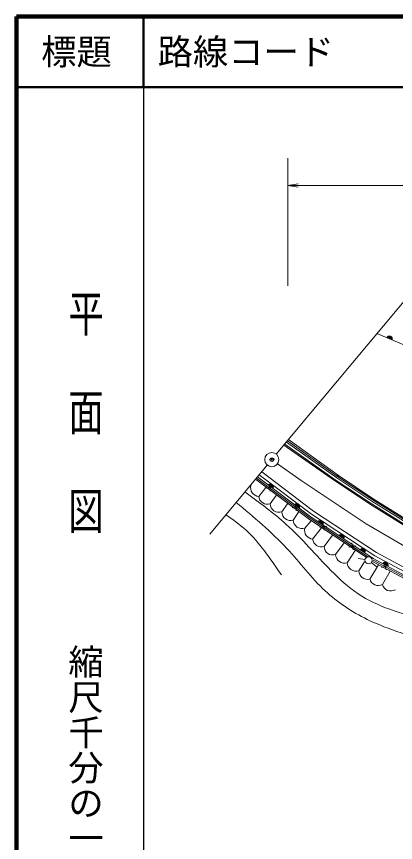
# Model space of a CAD drawing. Units: millimetres, scale not verified. Extents: x 40000 to 680000, y 20000 to 380000.
# Drawn here: x 40000 to 93701, y 262863 to 380000 of the extents above; entities that cross this region are included whole.
import ezdxf
from ezdxf.enums import TextEntityAlignment as Align

# ---------------------------------------------------------------- set-up
doc = ezdxf.new("R2010")
doc.units = ezdxf.units.MM
doc.header["$LTSCALE"] = 1000
doc.header["$PDMODE"] = 32
doc.header["$PDSIZE"] = 500
doc.linetypes.add('CHAIN', pattern=[18.5, 12, -1.5, 3.5, -1.5])
for name, color, linetype, lineweight in [('M-BGD', 7, 'Continuous', 13), ('M-BGD-RSTR', 3, 'Continuous', 13), ('M-BMK', 2, 'CHAIN', 13), ('M-STR-STR3', 7, 'Continuous', 13), ('M-TTL', 7, 'Continuous', 13), ('M-TTL-BAND', 7, 'Continuous', 25), ('M-TTL-LINE', 7, 'Continuous', 50)]:
    doc.layers.add(name, color=color, linetype=linetype, lineweight=lineweight)
doc.layers.add('M-OTRS', color=6, linetype='Continuous')
doc.layers.add('M-TTL-TXT', color=7, linetype='Continuous')
doc.styles.add('@ＭＳ ゴシック', font='')
doc.styles.add('ＭＳ ゴシック', font='')
doc.styles.get('@ＭＳ ゴシック').set_extended_font_data('@MS Gothic')
doc.styles.get('ＭＳ ゴシック').set_extended_font_data('MS Gothic')

# ---------------------------------------------------------------- blocks, each defined once
blk = doc.blocks.new('open_arrow')
at = {"color": 0, "linetype": 'Continuous', "lineweight": -2}
blk.add_lwpolyline([(7.5, 1.25), (0, 0), (7.5, -1.25)], dxfattribs=at)

msp = doc.modelspace()

# ---------------------------------------------------------------- linework, layer by layer
at = {"layer": 'M-BGD'}
for p, q in [((91065, 335030), (133693, 317173)), ((85496, 314780), (78409, 319836)), ((85628, 314906), (78563, 320021)), ((85055, 314190), (77887, 319210)), ((85141, 314312), (78005, 319350)), ((85405, 314575), (78253, 319649)), ((82079, 309857), (74749, 315442)), ((81347, 308815), (73883, 314402)), ((81430, 309021), (74005, 314549)), ((81569, 309147), (74135, 314704)), ((81804, 309439), (74394, 315016)), ((74394, 315016), (74422, 314995)), ((90016, 310873), (85055, 314190)), ((90124, 311018), (85141, 314312)), ((90345, 311246), (85405, 314575)), ((90476, 311472), (85496, 314780)), ((90562, 311583), (85628, 314906)), ((74317, 311944), (75319, 313189)), ((75367, 313094), (76356, 313239)), ((75789, 313661), (75934, 312672)), ((75944, 310894), (76812, 312071)), ((77578, 309741), (78388, 310890)), ((79079, 310330), (80068, 310475)), ((79501, 310897), (79646, 309908)), ((95256, 307640), (90016, 310873)), ((95329, 307771), (90124, 311018)), ((95462, 308086), (90345, 311246)), ((95554, 308307), (90476, 311472)), ((95662, 308433), (90562, 311583)), ((79213, 308589), (79950, 309705)), ((81804, 309439), (90768, 303537)), ((82079, 309857), (91025, 303967)), ((80847, 307436), (81770, 308488)), ((81347, 308815), (89586, 303296)), ((89769, 303380), (81430, 309021)), ((81569, 309147), (90527, 303147)), ((83390, 308122), (83579, 307140)), ((81964, 305897), (83242, 307485)), ((82994, 307536), (83976, 307726)), ((83591, 304847), (84773, 306450)), ((85225, 303694), (86413, 305378)), ((87103, 304756), (88085, 304946)), ((87499, 305342), (87689, 304360)), ((86860, 302542), (87988, 304249)), ((90768, 303537), (97615, 299842)), ((91025, 303967), (97836, 300291)), ((89389, 302977), (88403, 303144)), ((88494, 301389), (89331, 302680)), ((90064, 300217), (91274, 302227)), ((90270, 302578), (91046, 301947)), ((90368, 302778), (97239, 299061)), ((97331, 299256), (90519, 302914)), ((90527, 303147), (97415, 299421)), ((92078, 302478), (92366, 301520)), ((91743, 301855), (92701, 302143)), ((91851, 299442), (92926, 301321))]:
    msp.add_line(p, q, dxfattribs=at)
msp.add_circle((89882, 302893), 500, dxfattribs=at)
for centre, radius, start, end in [((92841, 334286), 400, 337.27078, 157.27078), ((92841, 334286), 400, 337.27078, 157.27078), ((92841, 334286), 350, 337.27078, 157.27078), ((92841, 334286), 300, 337.27078, 157.27078), ((92841, 334286), 250, 337.27078, 157.27078), ((92841, 334286), 200, 337.27078, 157.27078), ((92841, 334286), 150, 337.27078, 157.27078), ((92841, 334286), 100, 337.27078, 157.27078), ((92841, 334286), 50, 337.27078, 157.27078), ((85496, 314780), 150, 326.41005, 146.41005), ((74415, 313190), 1250, 166.43803, 265.48332), ((75993, 313315), 400, 323.22404, 143.22404), ((75993, 313315), 400, 323.22404, 143.22404), ((75993, 313315), 350, 323.22404, 143.22404), ((75993, 313315), 300, 323.22404, 143.22404), ((75993, 313315), 250, 323.22404, 143.22404), ((75993, 313315), 200, 323.22404, 143.22404), ((75993, 313315), 150, 323.22404, 143.22404), ((75993, 313315), 100, 323.22404, 143.22404), ((75993, 313315), 50, 323.22404, 143.22404), ((75559, 312083), 1250, 186.41595, 287.93467), ((90476, 311472), 150, 328.05641, 146.41005), ((77193, 310931), 1250, 181.67447, 287.93467), ((79711, 310536), 400, 323.22404, 143.22404), ((79711, 310536), 400, 323.22404, 143.22404), ((79711, 310536), 350, 323.22404, 143.22404), ((79711, 310536), 300, 323.22404, 143.22404), ((79711, 310536), 250, 323.22404, 143.22404), ((79711, 310536), 200, 323.22404, 143.22404), ((79711, 310536), 150, 323.22404, 143.22404), ((79711, 310536), 100, 323.22404, 143.22404), ((79711, 310536), 50, 323.22404, 143.22404), ((78828, 309778), 1250, 181.67447, 287.93467), ((80462, 308625), 1250, 181.67447, 287.93467), ((83062, 308147), 400, 326.18489, 146.18489), ((83062, 308147), 400, 326.18489, 146.18489), ((83062, 308147), 350, 326.18489, 146.18489), ((83062, 308147), 300, 326.18489, 146.18489), ((83062, 308147), 250, 326.18489, 146.18489), ((83062, 308147), 200, 326.18489, 146.18489), ((83062, 308147), 150, 326.18489, 146.18489), ((83062, 308147), 100, 326.18489, 146.18489), ((83062, 308147), 50, 326.18489, 146.18489), ((82062, 307143), 1250, 166.43803, 265.48332), ((83206, 306036), 1250, 186.41595, 287.93467), ((86048, 306147), 400, 326.18489, 146.18489), ((86048, 306147), 400, 326.18489, 146.18489), ((86048, 306147), 350, 326.18489, 146.18489), ((86048, 306147), 300, 326.18489, 146.18489), ((86048, 306147), 250, 326.18489, 146.18489), ((86048, 306147), 200, 326.18489, 146.18489), ((86048, 306147), 150, 326.18489, 146.18489), ((86048, 306147), 100, 326.18489, 146.18489), ((86048, 306147), 50, 326.18489, 146.18489), ((84840, 304884), 1250, 181.67447, 287.93467), ((86475, 303731), 1250, 181.67447, 287.93467), ((89034, 304147), 400, 326.18489, 146.18489), ((89034, 304147), 400, 326.18489, 146.18489), ((89034, 304147), 350, 326.18489, 146.18489), ((89034, 304147), 300, 326.18489, 146.18489), ((89034, 304147), 250, 326.18489, 146.18489), ((89034, 304147), 200, 326.18489, 146.18489), ((89034, 304147), 150, 326.18489, 146.18489), ((89034, 304147), 100, 326.18489, 146.18489), ((89034, 304147), 50, 326.18489, 146.18489), ((88109, 302578), 1250, 181.67447, 287.93467), ((92249, 302215), 400, 331.58609, 151.58609), ((92249, 302215), 400, 331.58609, 151.58609), ((92249, 302215), 350, 331.58609, 151.58609), ((92249, 302215), 300, 331.58609, 151.58609), ((92249, 302215), 250, 331.58609, 151.58609), ((92249, 302215), 200, 331.58609, 151.58609), ((92249, 302215), 150, 331.58609, 151.58609), ((92249, 302215), 100, 331.58609, 151.58609), ((92249, 302215), 50, 331.58609, 151.58609), ((89744, 301425), 1250, 181.67447, 284.86315), ((91269, 300549), 1250, 195.37406, 297.73064), ((93054, 299781), 1250, 195.72957, 301.15767)]:
    msp.add_arc(centre, radius, start, end, dxfattribs=at)
for points, knots in [([(72364, 312578), (74379, 311106), (76394, 309634), (78226, 307970), (80458, 305942), (82417, 303628), (84555, 301451), (85754, 300230), (87009, 299052), (88409, 298120), (91174, 296279), (94504, 295393), (97736, 294361), (102175, 292942), (106426, 291247), (110631, 289412), (114878, 287559), (119079, 285563), (123336, 283654), (125038, 282891), (126749, 282142), (128523, 281608), (130489, 281016), (132532, 280690), (134575, 280363)], [0, 0, 0, 0, 1, 1, 1, 2, 2, 2, 3, 3, 3, 4, 4, 4, 5, 5, 5, 6, 6, 6, 7, 7, 7, 8, 8, 8, 8]), ([(71128, 311095), (73625, 309010), (76122, 306924), (78321, 304544), (80149, 302565), (81771, 300382), (83746, 298548), (85503, 296916), (87538, 295560), (89694, 294503), (92793, 292985), (96142, 292084), (99449, 291077), (103181, 289941), (106860, 288668), (110393, 287033), (113436, 285625), (116369, 283948), (119482, 282750), (122559, 281565), (125812, 280847), (128951, 279752), (130921, 279065), (132846, 278230), (134852, 277754), (137078, 277225), (139403, 277140), (141728, 277054)], [0, 0, 0, 0, 1, 1, 1, 2, 2, 2, 3, 3, 3, 4, 4, 4, 5, 5, 5, 6, 6, 6, 7, 7, 7, 8, 8, 8, 9, 9, 9, 9]), ([(69666, 309339), (70656, 308645), (71646, 307951), (72534, 307141), (73496, 306265), (74337, 305255), (75129, 304214), (75968, 303110), (76750, 301972), (77532, 300834)], [0, 0, 0, 0, 1, 1, 1, 2, 2, 2, 3, 3, 3, 3])]:
    msp.add_open_spline(points, degree=3, knots=knots, dxfattribs=at)
at = {"layer": 'M-BGD-RSTR'}
for p, q in [((76817, 317925), (101088, 347064)), ((67381, 306596), (75537, 316388))]:
    msp.add_line(p, q, dxfattribs=at)
msp.add_circle((76177, 317156), 1000, dxfattribs=at)
at = {"layer": 'M-BMK'}
for p, q in [((76991, 316576), (80354, 314176)), ((80354, 314176), (89541, 308064)), ((89541, 308064), (96495, 303988))]:
    msp.add_line(p, q, dxfattribs=at)
at = {"layer": 'M-OTRS'}
msp.add_point((76190, 317161), dxfattribs=at)
at = {"layer": 'M-STR-STR3'}
for p, q in [((78449, 341791), (78449, 359897)), ((78449, 356027), (142907, 356027))]:
    msp.add_line(p, q, dxfattribs=at)
at = {"layer": 'M-TTL', "color": 2, "lineweight": 140}
for p, q in [((40000, 380000), (40000, 20000)), ((680000, 380000), (40000, 380000))]:
    msp.add_line(p, q, dxfattribs=at)
at = {"layer": 'M-TTL-BAND'}
msp.add_line((58000, 370000), (58000, 20000), dxfattribs=at)
at = {"layer": 'M-TTL-LINE'}
for p, q in [((58000, 380000), (58000, 370000)), ((40000, 370000), (680000, 370000))]:
    msp.add_line(p, q, dxfattribs=at)

# ---------------------------------------------------------------- block references
at = {"layer": 'M-STR-STR3', "xscale": 193, "yscale": 193}
msp.add_blockref('open_arrow', (78449, 356027), dxfattribs=at)

# ---------------------------------------------------------------- texts
at = {"layer": 'M-TTL-BAND', "style": '@ＭＳ ゴシック', "width": 1.4}
msp.add_text('平  面  図', height=3666, rotation=270, dxfattribs=at).set_placement((49777, 306475), align=Align.MIDDLE_RIGHT)
at = {"layer": 'M-TTL-BAND', "style": '@ＭＳ ゴシック'}
msp.add_text('縮尺千分の一', height=3666, rotation=270, dxfattribs=at).set_placement((49777, 261030), align=Align.MIDDLE_RIGHT)
at = {"layer": 'M-TTL-TXT', "style": 'ＭＳ ゴシック'}
msp.add_text('標題', height=3666, dxfattribs=at).set_placement((48500, 375000), align=Align.MIDDLE_CENTER)
msp.add_text('路線コード', height=3666, dxfattribs=at).set_placement((60000, 375000), align=Align.MIDDLE_LEFT)

doc.saveas('drawing.dxf')
